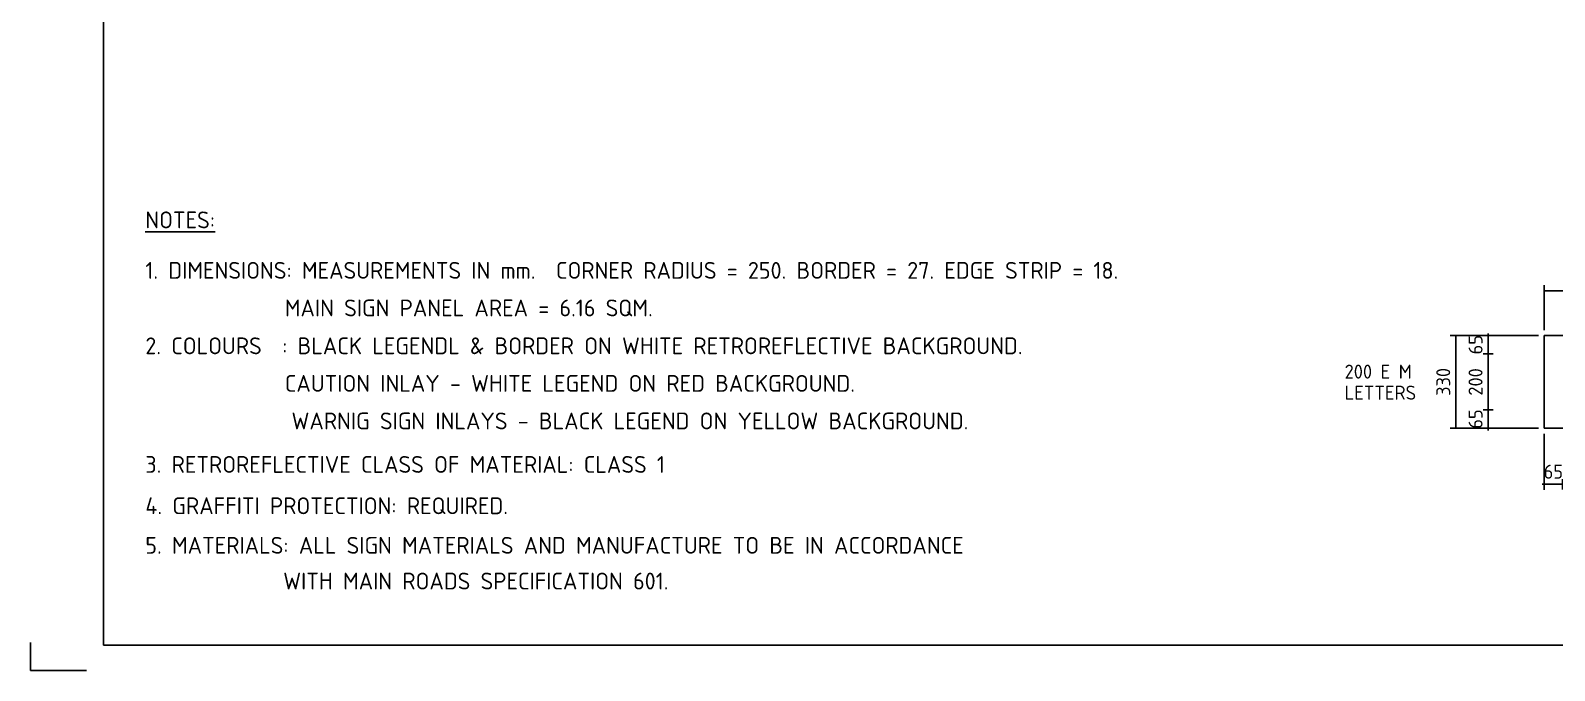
# Model space of a CAD drawing. Header units: millimetres. Extents: x 0 to 420, y 0 to 297.
# Drawn here: x 0 to 271.7, y 0 to 114.1 of the extents above; entities that cross this region are included whole.
import ezdxf
from ezdxf.enums import TextEntityAlignment as Align

# ---------------------------------------------------------------- set-up
doc = ezdxf.new("R2010")
doc.units = ezdxf.units.MM
doc.header["$LTSCALE"] = 10
for name, color, linetype in [('comments', 4, 'Continuous'), ('L35', 3, 'Continuous'), ('T25', 1, 'Continuous'), ('TBLK18', 4, 'Continuous'), ('TBLK25', 1, 'Continuous'), ('TBLK35', 3, 'Continuous'), ('TBLK50', 7, 'Continuous')]:
    doc.layers.add(name, color=color, linetype=linetype)
doc.styles.add('ISO', font='iso3098b')
doc.styles.add('ISO3098B', font='iso3098b.shx')
doc.dimstyles.new('SIGNSDIM', dxfattribs={"dimtxt": 2.5, "dimasz": 0.2, "dimexe": 1, "dimexo": 1, "dimgap": 1, "dimtad": 1, "dimtoh": 1, "dimdec": 4, "dimlfac": 20, "dimrnd": 1, "dimdsep": 46, "dimtxsty": 'ISO3098B', "dimblk": 'SGNDIM', "dimcen": 2.5, "dimse1": 1, "dimse2": 1, "dimadec": 0, "dimazin": 0, "dimtfac": 1, "dimtdec": 4, "dimtix": 1, "dimtmove": 0, "dimatfit": 3, "dimldrblk": 'SGNDIM', "dimfxl": 1, "dimtolj": 1, "dimtzin": 0, "dimarcsym": 0})

# ---------------------------------------------------------------- blocks, each defined once
blk = doc.blocks.new('BLK20DES')
at = {"layer": 'comments', "style": 'ISO'}
for s, p in [('200 E M', (0, 0)), ('LETTERS', (0, -3.75))]:
    blk.add_text(s, height=2.5, dxfattribs=at).set_placement(p)
blk = doc.blocks.new('SGNDIM')
for p, q in [((0, 0), (-1, 0)), ((0, 4.5), (0, -4.5))]:
    blk.add_line(p, q)
blk = doc.blocks.new('*D47')
at = {"layer": 'Defpoints', "color": 0, "transparency": 16777216}
for p in [(343.81, 67.7), (269.83, 59.7), (343.81, 59.7)]:
    blk.add_point(p, dxfattribs=at)
at = {"layer": 'T25', "color": 0, "lineweight": -2, "transparency": 16777216}
for p, q in [((269.83, 60.7), (269.83, 68.7)), ((343.81, 60.7), (343.81, 68.7)), ((270.03, 67.7), (343.61, 67.7))]:
    blk.add_line(p, q, dxfattribs=at)
at = {"layer": 'T25', "color": 0, "lineweight": -2, "transparency": 16777216, "xscale": 0.2, "yscale": 0.2, "zscale": 0.2, "rotation": 180}
blk.add_blockref('SGNDIM', (269.83, 67.7), dxfattribs=at)
at = {"layer": 'T25', "color": 0, "lineweight": -2, "transparency": 16777216, "xscale": 0.2, "yscale": 0.2, "zscale": 0.2}
blk.add_blockref('SGNDIM', (343.81, 67.7), dxfattribs=at)
at = {"layer": 'T25', "color": 0, "transparency": 16777216, "insert": (306.82, 69.95), "char_height": 2.5, "attachment_point": 5, "style": 'ISO3098B'}
blk.add_mtext('\\A1;1480', dxfattribs=at)
blk = doc.blocks.new('*D48')
at = {"layer": 'Defpoints', "color": 0, "transparency": 16777216}
for p in [(269.83, 46.45), (259.83, 43.2), (269.83, 43.2)]:
    blk.add_point(p, dxfattribs=at)
at = {"layer": 'T25', "color": 0, "lineweight": -2, "transparency": 16777216}
for p, q in [((259.83, 46.65), (259.83, 46.85)), ((259.83, 46.45), (259.83, 43.2)), ((268.83, 43.2), (258.83, 43.2)), ((259.83, 43), (259.83, 42.8))]:
    blk.add_line(p, q, dxfattribs=at)
at = {"layer": 'T25', "color": 0, "lineweight": -2, "transparency": 16777216, "xscale": 0.2, "yscale": 0.2, "zscale": 0.2}
for p, rotation in [((259.83, 46.45), 270), ((259.83, 43.2), 90)]:
    blk.add_blockref('SGNDIM', p, dxfattribs=dict(at, rotation=rotation))
at = {"layer": 'T25', "color": 0, "transparency": 16777216, "insert": (257.58, 44.83), "char_height": 2.5, "attachment_point": 5, "rotation": 90, "style": 'ISO3098B'}
blk.add_mtext('\\A1;65', dxfattribs=at)
blk = doc.blocks.new('*D49')
at = {"layer": 'Defpoints', "color": 0, "transparency": 16777216}
for p in [(269.83, 56.45), (259.83, 46.45), (269.83, 46.45)]:
    blk.add_point(p, dxfattribs=at)
at = {"layer": 'T25', "color": 0, "lineweight": -2, "transparency": 16777216}
blk.add_line((259.83, 56.25), (259.83, 46.65), dxfattribs=at)
at = {"layer": 'T25', "color": 0, "lineweight": -2, "transparency": 16777216, "xscale": 0.2, "yscale": 0.2, "zscale": 0.2}
for p, rotation in [((259.83, 56.45), 90), ((259.83, 46.45), 270)]:
    blk.add_blockref('SGNDIM', p, dxfattribs=dict(at, rotation=rotation))
at = {"layer": 'T25', "color": 0, "transparency": 16777216, "insert": (257.58, 51.45), "char_height": 2.5, "attachment_point": 5, "rotation": 90, "style": 'ISO3098B'}
blk.add_mtext('\\A1;200', dxfattribs=at)
blk = doc.blocks.new('*D50')
at = {"layer": 'Defpoints', "color": 0, "transparency": 16777216}
for p in [(269.83, 59.7), (259.83, 56.45), (269.83, 56.45)]:
    blk.add_point(p, dxfattribs=at)
at = {"layer": 'T25', "color": 0, "lineweight": -2, "transparency": 16777216}
for p, q in [((259.83, 59.9), (259.83, 60.1)), ((268.83, 59.7), (258.83, 59.7)), ((259.83, 59.7), (259.83, 56.45)), ((259.83, 56.25), (259.83, 56.05))]:
    blk.add_line(p, q, dxfattribs=at)
at = {"layer": 'T25', "color": 0, "lineweight": -2, "transparency": 16777216, "xscale": 0.2, "yscale": 0.2, "zscale": 0.2}
for p, rotation in [((259.83, 59.7), 270), ((259.83, 56.45), 90)]:
    blk.add_blockref('SGNDIM', p, dxfattribs=dict(at, rotation=rotation))
at = {"layer": 'T25', "color": 0, "transparency": 16777216, "insert": (257.58, 58.08), "char_height": 2.5, "attachment_point": 5, "rotation": 90, "style": 'ISO3098B'}
blk.add_mtext('\\A1;65', dxfattribs=at)
blk = doc.blocks.new('*D53')
at = {"layer": 'Defpoints', "color": 0, "transparency": 16777216}
for p in [(269.83, 43.2), (273.08, 43.2), (273.08, 33.2)]:
    blk.add_point(p, dxfattribs=at)
at = {"layer": 'T25', "color": 0, "lineweight": -2, "transparency": 16777216}
for p, q in [((269.83, 42.2), (269.83, 32.2)), ((269.63, 33.2), (269.43, 33.2)), ((269.83, 33.2), (273.08, 33.2)), ((273.28, 33.2), (273.48, 33.2))]:
    blk.add_line(p, q, dxfattribs=at)
at = {"layer": 'T25', "color": 0, "lineweight": -2, "transparency": 16777216, "xscale": 0.2, "yscale": 0.2, "zscale": 0.2}
blk.add_blockref('SGNDIM', (269.83, 33.2), dxfattribs=at)
at = {"layer": 'T25', "color": 0, "lineweight": -2, "transparency": 16777216, "xscale": 0.2, "yscale": 0.2, "zscale": 0.2, "rotation": 180}
blk.add_blockref('SGNDIM', (273.08, 33.2), dxfattribs=at)
at = {"layer": 'T25', "color": 0, "transparency": 16777216, "insert": (271.45, 35.45), "char_height": 2.5, "attachment_point": 5, "style": 'ISO3098B'}
blk.add_mtext('\\A1;65', dxfattribs=at)
blk = doc.blocks.new('*D54')
at = {"layer": 'Defpoints', "color": 0, "transparency": 16777216}
for p in [(263.07, 59.7), (254.07, 43.2), (263.07, 43.2)]:
    blk.add_point(p, dxfattribs=at)
at = {"layer": 'T25', "color": 0, "lineweight": -2, "transparency": 16777216}
for p, q in [((262.07, 59.7), (253.07, 59.7)), ((254.07, 59.5), (254.07, 43.4)), ((262.07, 43.2), (253.07, 43.2))]:
    blk.add_line(p, q, dxfattribs=at)
at = {"layer": 'T25', "color": 0, "lineweight": -2, "transparency": 16777216, "xscale": 0.2, "yscale": 0.2, "zscale": 0.2}
for p, rotation in [((254.07, 59.7), 90), ((254.07, 43.2), 270)]:
    blk.add_blockref('SGNDIM', p, dxfattribs=dict(at, rotation=rotation))
at = {"layer": 'T25', "color": 0, "transparency": 16777216, "insert": (251.82, 51.45), "char_height": 2.5, "attachment_point": 5, "rotation": 90, "style": 'ISO3098B'}
blk.add_mtext('\\A1;330', dxfattribs=at)
blk = doc.blocks.new('A3BBLK')
at = {"layer": 'TBLK25'}
for p, q in [((0, 5), (0, 0)), ((0, 0), (10, 0))]:
    blk.add_line(p, q, dxfattribs=at)
at = {"layer": 'TBLK50'}
for p, q in [((13, 292.5), (13, 4.5)), ((13, 4.5), (415.5, 4.5))]:
    blk.add_line(p, q, dxfattribs=at)
blk = doc.blocks.new('a3_in_vtblk std dwg')
blk.add_blockref('A3BBLK', (0, 0))
at = {"layer": 'TBLK18', "style": 'ISO'}
blk.add_attdef('MR_DIRECTORATE', text='', height=1.5, dxfattribs=at).set_placement((381.5, 68.12), align=Align.CENTER)
for tag, p in [('STREET_NAME', (355.51, 62.1)), ('SUBURB_POSTCODE', (388.49, 62.1)), ('TELEPHONE_NO.', (368.31, 59.84)), ('FAX_NO.', (393.56, 59.84))]:
    blk.add_attdef(tag, p, '', height=1.5, dxfattribs=at)
at = {"layer": 'TBLK25', "style": 'ISO'}
for tag, height, p in [('MR_BRANCH', 2, (381.5, 65.2)), ('ROAD_SECTION', 1.75, (384.5, 29.16)), ('SLK', 1.75, (384.5, 26.11)), ('CHAINAGE', 1.75, (384.5, 19.21))]:
    blk.add_attdef(tag, text='', height=height, dxfattribs=at).set_placement(p, align=Align.CENTER)
for tag, p, height in [('FILE_NUMBER', (371.77, 54.24), 2.5), ('DESIGNED_/_DRAWN', (371.77, 49.49), 2), ('VERIFIED', (371.77, 44.49), 2), ('APPROVED', (371.77, 39.49), 2), ('LOCAL_AUTHORITY', (370.48, 16.73), 1.25)]:
    blk.add_attdef(tag, p, '', height=height, dxfattribs=at)
at = {"layer": 'TBLK35', "style": 'ISO', "width": 0.9}
for tag, p in [('ROAD_PROJECT&NUMBER', (384.5, 32.23)), ('DRAWING_DESCRIPTION', (384.5, 22.29))]:
    blk.add_attdef(tag, text='', height=2.5, dxfattribs=at).set_placement(p, align=Align.CENTER)
at = {"layer": 'TBLK50', "style": 'ISO'}
blk.add_attdef('MRWA_DRG_NUMBER', (356.29, 6.08), '', height=5, dxfattribs=at)

msp = doc.modelspace()

# ---------------------------------------------------------------- linework, layer by layer
at = {"layer": 'L35'}
msp.add_lwpolyline([(269.8278973, 43.2027905), (269.8278973, 59.7027905), (343.8083661, 59.7027905), (343.8083661, 43.2027905)], close=True, dxfattribs=at)

# ---------------------------------------------------------------- block references
msp.add_blockref('a3_in_vtblk std dwg', (0.0000008, 0.0000001))
msp.add_blockref('BLK20DES', (234.2432202, 52.0339104), dxfattribs=at)

# ---------------------------------------------------------------- texts
at = {"layer": 'T25', "color": 3, "style": 'ISO'}
for s, p in [('%%UNOTES:', (20.4719163, 78.8340011)), ('1. DIMENSIONS: MEASUREMENTS IN mm.  CORNER RADIUS = 250. BORDER = 27. EDGE STRIP = 18.', (20.4719163, 69.8340011)), ('              MAIN SIGN PANEL AREA = 6.16 SQM.', (19.8384344, 63.1385841)), ('2. COLOURS  : BLACK LEGENDL & BORDER ON WHITE RETROREFLECTIVE BACKGROUND.', (20.4719163, 56.3838811)), ('              CAUTION INLAY - WHITE LEGEND ON RED BACKGROUND.', (19.8384344, 49.6884641)), ('               WARNIG SIGN INLAYS - BLACK LEGEND ON YELLOW BACKGROUND.', (19.2049525, 42.9930471)), ('3. RETROREFLECTIVE CLASS OF MATERIAL: CLASS 1', (20.4719163, 35.2382677)), ('4. GRAFFITI PROTECTION: REQUIRED.', (20.4719163, 27.8691865)), ('5. MATERIALS: ALL SIGN MATERIALS AND MANUFACTURE TO BE IN ACCORDANCE ', (20.4719163, 20.8173567)), ('               WITH MAIN ROADS SPECIFICATION 601.', (17.7254826, 14.4479625))]:
    msp.add_text(s, height=3, dxfattribs=at).set_placement(p)

# ---------------------------------------------------------------- dimensions: what is measured, and where the dimension line sits
at = {"layer": 'T25'}
for base, p1, p2, override, picture, middle in [((343.8083661, 67.7027905), (269.8278973, 59.7027905), (343.8083661, 59.7027905), {"dimse1": 0, "dimse2": 0}, '*D47', (306.8181317, 69.9527905)), ((273.0778973, 33.2027905), (269.8278973, 43.2027905), (273.0778973, 43.2027905), {"dimse1": 0}, '*D53', (271.4528973, 35.4527905))]:
    dim = msp.add_linear_dim(base=base, p1=p1, p2=p2, dimstyle='SIGNSDIM', override=override, dxfattribs=at)
    dim.commit()
    dim.dimension.update_dxf_attribs({"geometry": picture, "text_midpoint": middle})
for base, p1, p2, override, picture, middle in [((259.8278973, 56.4527905), (269.8278973, 59.7027905), (269.8278973, 56.4527905), {"dimse1": 0}, '*D50', (257.5778973, 58.0777905)), ((254.074881, 43.2027905), (263.074881, 59.7027905), (263.074881, 43.2027905), {"dimse1": 0, "dimse2": 0}, '*D54', (251.824881, 51.4527905)), ((259.8278973, 46.4527905), (269.8278973, 56.4527905), (269.8278973, 46.4527905), {"dimse1": 1}, '*D49', (257.5778973, 51.4527905)), ((259.8278973, 43.2027905), (269.8278973, 46.4527905), (269.8278973, 43.2027905), {"dimse1": 1, "dimse2": 0}, '*D48', (257.5778973, 44.8277905))]:
    dim = msp.add_linear_dim(base=base, p1=p1, p2=p2, angle=90, dimstyle='SIGNSDIM', override=override, dxfattribs=at)
    dim.commit()
    dim.dimension.update_dxf_attribs({"geometry": picture, "text_midpoint": middle})

doc.saveas('drawing.dxf')
